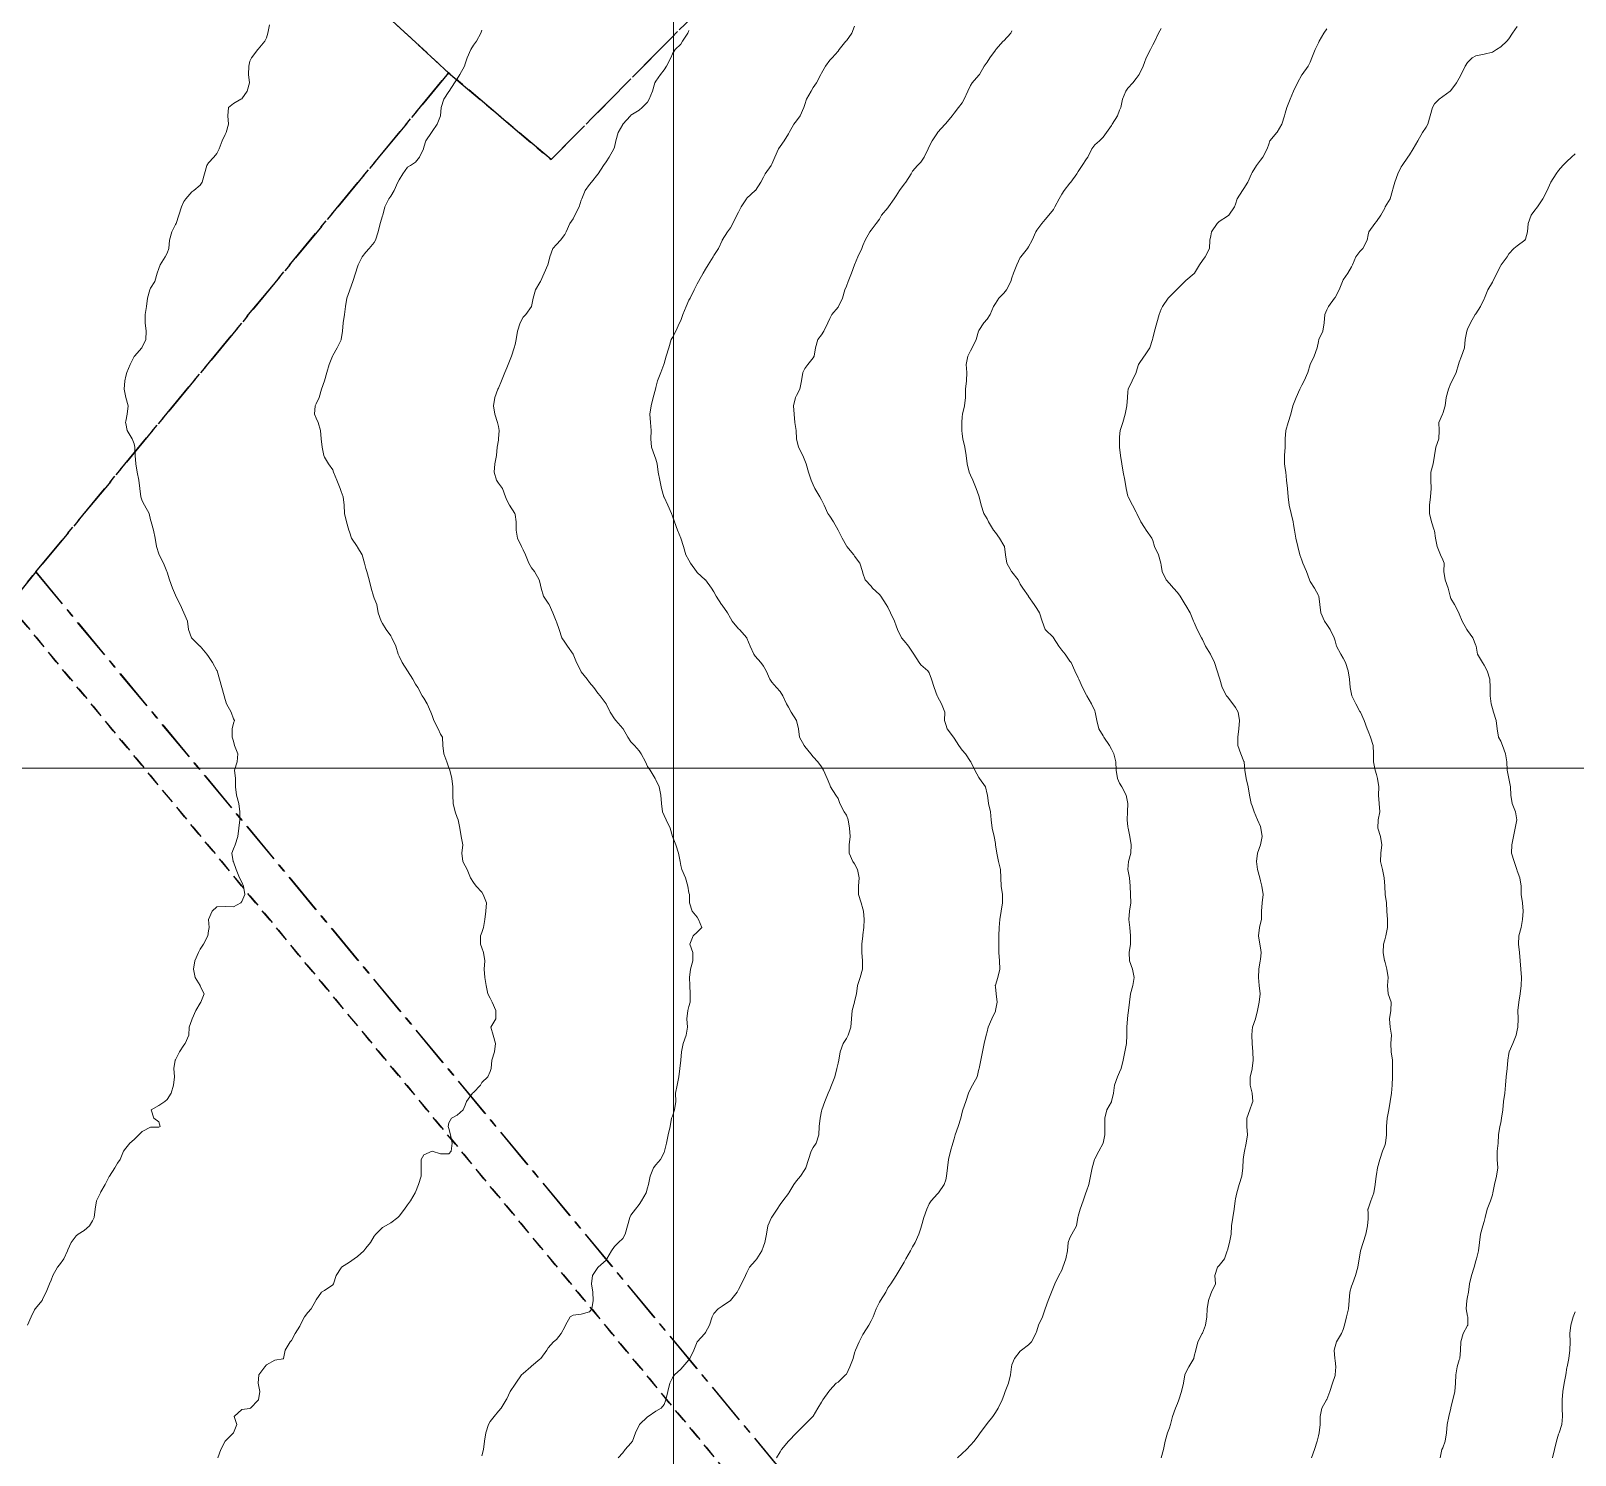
# Model space of a CAD drawing. Header units: centimetres. Extents: x 0 to 642158, y -847 to 649707.
# Drawn here: x 616328 to 616421.2, y 620945.9 to 621031.9 of the extents above; entities that cross this region are included whole.
import ezdxf

# ---------------------------------------------------------------- set-up
doc = ezdxf.new("R2010")
doc.units = ezdxf.units.CM
doc.header["$MEASUREMENT"] = 0
doc.linetypes.add('CENTERX2', pattern=[4, 2.5, -0.5, 0.5, -0.5])
doc.linetypes.add('JIS_02_0.7', pattern=[1.35, 0.75, -0.6])
for name, color, linetype, lineweight in [('MEV_grille', 254, 'Continuous', 9), ('WAL_parcellaire agricole', 7, 'JIS_02_0.7', 25), ('WAL_topographie 0.5', 253, 'Continuous', 20)]:
    doc.layers.add(name, color=color, linetype=linetype, lineweight=lineweight)
doc.layers.add('SPW_parcellaire cadastral', color=7, linetype='CENTERX2', lineweight=25, true_color=0xff0542)

# ---------------------------------------------------------------- blocks, each defined once
blk = doc.blocks.new('*U114')
at = {"layer": 'MEV_grille', "transparency": 33554687}
blk.add_lwpolyline([(-1338.461, 0), (1338.461, 0)], dxfattribs=at)
blk = doc.blocks.new('*U115')
at = {"layer": 'MEV_grille', "color": 0, "linetype": 'ByBlock', "lineweight": -2, "transparency": 16777216}
blk.add_blockref('*U114', (0, -1400), dxfattribs=at)
blk = doc.blocks.new('*U112')
at = {"layer": 'MEV_grille', "transparency": 33554687}
blk.add_lwpolyline([(0, 1825.476), (0, -1825.476)], dxfattribs=at)
blk = doc.blocks.new('*U113')
at = {"layer": 'MEV_grille', "color": 0, "linetype": 'ByBlock', "lineweight": -2, "transparency": 16777216}
blk.add_blockref('*U112', (1000, 0), dxfattribs=at)

msp = doc.modelspace()

# ---------------------------------------------------------------- linework, layer by layer
at = {"layer": 'SPW_parcellaire cadastral'}
for points in [[(616335.409, 621045.813), (616331.308, 621049.179), (616365.286, 621090.149), (616374.851, 621101.617), (616376.611, 621100.22), (616390.677, 621082.875), (616397.472, 621074.92), (616402.941, 621068.081), (616359.425, 621024.116), (616353.241, 621029.345), (616335.409, 621045.813)], [(616444.846, 620858.824), (616328.319, 620999.221), (616353.241, 621029.345), (616359.425, 621024.116), (616402.941, 621068.081), (616404.139, 621066.321), (616414.789, 621054.224), (616417.702, 621050.693), (616424.235, 621042.692)], [(616261.41, 620918.602), (616263.613, 620952.538), (616267.58, 620957.645), (616335.409, 621045.813), (616353.241, 621029.345), (616328.319, 620999.221), (616265.689, 620921.537), (616262.741, 620917.58), (616261.41, 620918.602)], [(616313.036, 620878.993), (616265.079, 620915.786), (616262.741, 620917.58), (616265.689, 620921.537), (616328.319, 620999.221), (616444.846, 620858.824), (616438.51, 620852.937), (616408.245, 620884.701), (616355.741, 620937.089), (616313.036, 620878.993)]]:
    msp.add_lwpolyline(points, dxfattribs=at)
at = {"layer": 'WAL_parcellaire agricole'}
for points in [[(616324.031, 621000.478), (616269.31, 620938.403), (616268.869, 620960.806), (616335.692, 621044.813), (616332.483, 621048.937), (616345.106, 621065.188), (616375.352, 621102.317), (616518.538, 620926.168), (616439.713, 620860.66), (616324.031, 621000.478)], [(616255.997, 620774.617), (616254.888, 620802.306), (616269.443, 620906.264), (616269.125, 620914.056), (616269.31, 620938.403), (616324.031, 621000.478), (616439.713, 620860.66), (616427.749, 620846.053), (616421.929, 620839.702), (616414.257, 620830.705), (616403.934, 620820.988), (616397.612, 620816.054), (616363.299, 620797.518), (616354.757, 620786.516), (616345.049, 620771.634), (616339.95, 620763.773), (616311.615, 620724.308), (616278.144, 620756.809), (616255.997, 620774.617)]]:
    msp.add_lwpolyline(points, dxfattribs=at)
at = {"layer": 'WAL_topographie 0.5'}
for points in [[(616342.438, 621032.25), (616342.333, 621031.75), (616342.25, 621031.45), (616342.155, 621031.25), (616341.75, 621030.778), (616341.726, 621030.75), (616341.341, 621030.25), (616341.25, 621030.05), (616341.179, 621029.75), (616341.169, 621029.25), (616341.218, 621028.75), (616341.089, 621028.25), (616340.75, 621027.775), (616340.708, 621027.75), (616340.25, 621027.488), (616339.956, 621027.25), (616339.917, 621026.75), (616339.95, 621026.25), (616339.809, 621025.75), (616339.75, 621025.625), (616339.568, 621025.25), (616339.391, 621024.75), (616339.25, 621024.469), (616339.066, 621024.25), (616338.75, 621023.917), (616338.65, 621023.75), (616338.5, 621023.25), (616338.355, 621022.75), (616338.25, 621022.563), (616337.855, 621022.25), (616337.75, 621022.163), (616337.37, 621021.75), (616337.25, 621021.573), (616337.113, 621021.25), (616336.962, 621020.75), (616336.792, 621020.25), (616336.75, 621020.194), (616336.528, 621019.75), (616336.396, 621019.25), (616336.348, 621018.75), (616336.25, 621018.464), (616336.125, 621018.25), (616335.819, 621017.75), (616335.75, 621017.527), (616335.641, 621017.25), (616335.5, 621016.75), (616335.25, 621016.357), (616335.205, 621016.25), (616335.071, 621015.75), (616334.994, 621015.25), (616334.92, 621014.75), (616334.932, 621014.25), (616334.983, 621013.75), (616334.956, 621013.25), (616334.75, 621012.783), (616334.724, 621012.75), (616334.278, 621012.25), (616334.25, 621012.219), (616334.008, 621011.75), (616333.808, 621011.25), (616333.75, 621011.042), (616333.687, 621010.75), (616333.656, 621010.25), (616333.75, 621009.75), (616333.75, 621009.75), (616333.901, 621009.25), (616333.844, 621008.75), (616333.75, 621008.321), (616333.733, 621008.25), (616333.75, 621008.179), (616333.844, 621007.75), (616334.146, 621007.25), (616334.25, 621006.95), (616334.3, 621006.75), (616334.316, 621006.25), (616334.365, 621005.75), (616334.438, 621005.25), (616334.533, 621004.75), (616334.611, 621004.25), (616334.67, 621003.75), (616334.75, 621003.515), (616334.875, 621003.25), (616335.164, 621002.75), (616335.25, 621002.375), (616335.285, 621002.25), (616335.423, 621001.75), (616335.533, 621001.25), (616335.615, 621000.75), (616335.75, 621000.312), (616335.772, 621000.25), (616336.023, 620999.75), (616336.231, 620999.25), (616336.25, 620999.204), (616336.393, 620998.75), (616336.575, 620998.25), (616336.75, 620997.813), (616336.779, 620997.75), (616337.026, 620997.25), (616337.25, 620996.75), (616337.25, 620996.75), (616337.481, 620996.25), (616337.546, 620995.75), (616337.718, 620995.25), (616337.75, 620995.214), (616338.231, 620994.75), (616338.25, 620994.733), (616338.65, 620994.25), (616338.75, 620994.11), (616338.981, 620993.75), (616339.25, 620993.273), (616339.262, 620993.25), (616339.41, 620992.75), (616339.544, 620992.25), (616339.692, 620991.75), (616339.75, 620991.522), (616339.831, 620991.25), (616340.115, 620990.75), (616340.25, 620990.361), (616340.309, 620990.25), (616340.25, 620990.083), (616340.181, 620989.75), (616340.167, 620989.25), (616340.25, 620989), (616340.318, 620988.75), (616340.51, 620988.25), (616340.484, 620987.75), (616340.317, 620987.25), (616340.368, 620986.75), (616340.382, 620986.25), (616340.436, 620985.75), (616340.569, 620985.25), (616340.647, 620984.75), (616340.636, 620984.25), (616340.58, 620983.75), (616340.507, 620983.25), (616340.354, 620982.75), (616340.25, 620982.5), (616340.146, 620982.25), (616340.236, 620981.75), (616340.25, 620981.726), (616340.422, 620981.25), (616340.621, 620980.75), (616340.75, 620980.493), (616340.868, 620980.25), (616340.942, 620979.75), (616340.75, 620979.319), (616340.693, 620979.25), (616340.25, 620979.004), (616339.75, 620979.017), (616339.25, 620979.015), (616338.969, 620978.75), (616338.75, 620978.25), (616338.779, 620977.75), (616338.75, 620977.55), (616338.698, 620977.25), (616338.45, 620976.75), (616338.25, 620976.456), (616338.147, 620976.25), (616337.917, 620975.75), (616337.838, 620975.25), (616337.939, 620974.75), (616338.235, 620974.25), (616338.25, 620974.225), (616338.487, 620973.75), (616338.291, 620973.25), (616338.25, 620973.182), (616337.986, 620972.75), (616337.767, 620972.25), (616337.75, 620972.194), (616337.583, 620971.75), (616337.55, 620971.25), (616337.33, 620970.75), (616337.25, 620970.65), (616337, 620970.25), (616336.75, 620969.779), (616336.73, 620969.75), (616336.654, 620969.25), (616336.697, 620968.75), (616336.639, 620968.25), (616336.5, 620967.75), (616336.25, 620967.375), (616336.117, 620967.25), (616335.75, 620967.021), (616335.286, 620966.75), (616335.45, 620966.25), (616335.75, 620966.036), (616335.83, 620965.75), (616335.75, 620965.702), (616335.25, 620965.702), (616334.75, 620965.446), (616334.545, 620965.25), (616334.25, 620964.955), (616334, 620964.75), (616333.75, 620964.429), (616333.611, 620964.25), (616333.408, 620963.75), (616333.25, 620963.536), (616333.083, 620963.25), (616332.766, 620962.75), (616332.75, 620962.722), (616332.514, 620962.25), (616332.25, 620961.798), (616332.224, 620961.75), (616331.993, 620961.25), (616331.912, 620960.75), (616331.854, 620960.25), (616331.75, 620960.05), (616331.567, 620959.75), (616331.25, 620959.461), (616330.87, 620959.25), (616330.75, 620959.15), (616330.464, 620958.75), (616330.25, 620958.3), (616330.23, 620958.25), (616330.013, 620957.75), (616329.75, 620957.4), (616329.632, 620957.25), (616329.358, 620956.75), (616329.25, 620956.464), (616329.139, 620956.25), (616328.942, 620955.75), (616328.75, 620955.365), (616328.703, 620955.25), (616328.292, 620954.75), (616328.25, 620954.685), (616328.033, 620954.25), (616327.813, 620953.75)], [(616355.25, 621031.917), (616355.179, 621031.75), (616354.929, 621031.25), (616354.75, 621031.012), (616354.583, 621030.75), (616354.359, 621030.25), (616354.25, 621029.9), (616354.198, 621029.75), (616353.928, 621029.25), (616353.75, 621028.988), (616353.603, 621028.75), (616353.266, 621028.25), (616353.25, 621028.228), (616352.953, 621027.75), (616352.788, 621027.25), (616352.75, 621026.75), (616352.75, 621026.75), (616352.557, 621026.25), (616352.25, 621025.8), (616352.198, 621025.75), (616351.867, 621025.25), (616351.75, 621024.861), (616351.719, 621024.75), (616351.491, 621024.25), (616351.25, 621023.946), (616350.95, 621023.75), (616350.75, 621023.662), (616350.475, 621023.25), (616350.25, 621022.879), (616350.175, 621022.75), (616349.952, 621022.25), (616349.75, 621021.91), (616349.632, 621021.75), (616349.4, 621021.25), (616349.268, 621020.75), (616349.25, 621020.714), (616349.115, 621020.25), (616348.987, 621019.75), (616348.825, 621019.25), (616348.75, 621019.114), (616348.45, 621018.75), (616348.25, 621018.521), (616348.018, 621018.25), (616347.788, 621017.75), (616347.75, 621017.635), (616347.625, 621017.25), (616347.468, 621016.75), (616347.278, 621016.25), (616347.25, 621016.183), (616347.091, 621015.75), (616347.013, 621015.25), (616346.95, 621014.75), (616346.88, 621014.25), (616346.833, 621013.75), (616346.761, 621013.25), (616346.75, 621013.221), (616346.521, 621012.75), (616346.25, 621012.275), (616346.236, 621012.25), (616346.031, 621011.75), (616345.893, 621011.25), (616345.75, 621010.75), (616345.75, 621010.75), (616345.574, 621010.25), (616345.417, 621009.75), (616345.25, 621009.375), (616345.179, 621009.25), (616345.135, 621008.75), (616345.25, 621008.5), (616345.361, 621008.25), (616345.513, 621007.75), (616345.546, 621007.25), (616345.601, 621006.75), (616345.713, 621006.25), (616345.75, 621006.143), (616345.989, 621005.75), (616346.25, 621005.375), (616346.301, 621005.25), (616346.489, 621004.75), (616346.686, 621004.25), (616346.75, 621004.083), (616346.878, 621003.75), (616346.931, 621003.25), (616346.962, 621002.75), (616347.068, 621002.25), (616347.209, 621001.75), (616347.25, 621001.635), (616347.382, 621001.25), (616347.72, 621000.75), (616347.75, 621000.71), (616348.017, 621000.25), (616348.154, 620999.75), (616348.25, 620999.429), (616348.301, 620999.25), (616348.452, 620998.75), (616348.556, 620998.25), (616348.714, 620997.75), (616348.75, 620997.635), (616348.911, 620997.25), (616348.993, 620996.75), (616349.179, 620996.25), (616349.25, 620996.107), (616349.471, 620995.75), (616349.75, 620995.354), (616349.807, 620995.25), (616350.046, 620994.75), (616350.198, 620994.25), (616350.25, 620994.131), (616350.436, 620993.75), (616350.75, 620993.25), (616350.75, 620993.25), (616351.083, 620992.75), (616351.25, 620992.45), (616351.379, 620992.25), (616351.646, 620991.75), (616351.75, 620991.592), (616351.941, 620991.25), (616352.169, 620990.75), (616352.25, 620990.55), (616352.352, 620990.25), (616352.61, 620989.75), (616352.75, 620989.434), (616352.867, 620989.25), (616352.902, 620988.75), (616352.958, 620988.25), (616353.125, 620987.75), (616353.25, 620987.4), (616353.308, 620987.25), (616353.441, 620986.75), (616353.489, 620986.25), (616353.5, 620985.75), (616353.525, 620985.25), (616353.633, 620984.75), (616353.75, 620984.406), (616353.811, 620984.25), (616353.925, 620983.75), (616354.008, 620983.25), (616354.091, 620982.75), (616354.04, 620982.25), (616354.092, 620981.75), (616354.25, 620981.478), (616354.364, 620981.25), (616354.56, 620980.75), (616354.75, 620980.484), (616354.896, 620980.25), (616355.25, 620979.896), (616355.335, 620979.75), (616355.522, 620979.25), (616355.494, 620978.75), (616355.434, 620978.25), (616355.347, 620977.75), (616355.25, 620977.45), (616355.167, 620977.25), (616355.164, 620976.75), (616355.25, 620976.523), (616355.35, 620976.25), (616355.429, 620975.75), (616355.393, 620975.25), (616355.42, 620974.75), (616355.506, 620974.25), (616355.618, 620973.75), (616355.75, 620973.5), (616355.875, 620973.25), (616356.083, 620972.75), (616356.092, 620972.25), (616355.796, 620971.75), (616355.927, 620971.25), (616356.068, 620970.75), (616356.012, 620970.25), (616355.842, 620969.75), (616355.809, 620969.25), (616355.75, 620969.069), (616355.604, 620968.75), (616355.25, 620968.396), (616355.158, 620968.25), (616354.75, 620967.794), (616354.687, 620967.75), (616354.321, 620967.25), (616354.25, 620967.027), (616354.119, 620966.75), (616353.75, 620966.432), (616353.417, 620966.25), (616353.25, 620965.964), (616353.212, 620965.75), (616353.25, 620965.635), (616353.359, 620965.25), (616353.456, 620964.75), (616353.389, 620964.25), (616353.25, 620964.089), (616352.75, 620964.106), (616352.25, 620964.25), (616351.75, 620964.044), (616351.589, 620963.75), (616351.578, 620963.25), (616351.588, 620962.75), (616351.426, 620962.25), (616351.25, 620961.786), (616351.225, 620961.75), (616350.934, 620961.25), (616350.75, 620961.017), (616350.576, 620960.75), (616350.25, 620960.333), (616350.175, 620960.25), (616349.75, 620959.923), (616349.429, 620959.75), (616349.25, 620959.641), (616348.841, 620959.25), (616348.75, 620959.125), (616348.528, 620958.75), (616348.25, 620958.409), (616348.12, 620958.25), (616347.75, 620957.905), (616347.546, 620957.75), (616347.25, 620957.564), (616346.772, 620957.25), (616346.75, 620957.225), (616346.444, 620956.75), (616346.3, 620956.25), (616346.25, 620956.192), (616345.75, 620955.857), (616345.573, 620955.75), (616345.25, 620955.292), (616345.234, 620955.25), (616344.944, 620954.75), (616344.75, 620954.519), (616344.55, 620954.25), (616344.279, 620953.75), (616344.25, 620953.687), (616343.981, 620953.25), (616343.75, 620952.821), (616343.673, 620952.75), (616343.368, 620952.25), (616343.269, 620951.75), (616343.25, 620951.717), (616342.75, 620951.645), (616342.25, 620951.365), (616342.15, 620951.25), (616341.792, 620950.75), (616341.75, 620950.25), (616341.841, 620949.75), (616341.767, 620949.25), (616341.75, 620949.225), (616341.275, 620948.75), (616341.25, 620948.726), (616340.75, 620948.673), (616340.292, 620948.25), (616340.45, 620947.75), (616340.25, 620947.25), (616340.25, 620947.25), (616339.75, 620946.75), (616339.75, 620946.75), (616339.5, 620946.25), (616339.319, 620945.75)], [(616367.75, 621031.908), (616367.679, 621031.75), (616367.361, 621031.25), (616367.25, 621031.076), (616366.924, 621030.75), (616366.75, 621030.484), (616366.65, 621030.25), (616366.4, 621029.75), (616366.25, 621029.528), (616366.023, 621029.25), (616365.75, 621028.841), (616365.694, 621028.75), (616365.547, 621028.25), (616365.345, 621027.75), (616365.25, 621027.576), (616364.924, 621027.25), (616364.75, 621027.096), (616364.25, 621026.79), (616364.215, 621026.75), (616363.768, 621026.25), (616363.75, 621026.228), (616363.468, 621025.75), (616363.335, 621025.25), (616363.25, 621024.861), (616363.224, 621024.75), (616362.936, 621024.25), (616362.75, 621023.967), (616362.594, 621023.75), (616362.264, 621023.25), (616362.25, 621023.232), (616361.864, 621022.75), (616361.75, 621022.607), (616361.487, 621022.25), (616361.287, 621021.75), (616361.25, 621021.671), (616361.121, 621021.25), (616360.868, 621020.75), (616360.75, 621020.528), (616360.567, 621020.25), (616360.343, 621019.75), (616360.25, 621019.583), (616359.992, 621019.25), (616359.75, 621018.982), (616359.533, 621018.75), (616359.359, 621018.25), (616359.25, 621017.813), (616359.234, 621017.75), (616359.006, 621017.25), (616358.785, 621016.75), (616358.75, 621016.689), (616358.486, 621016.25), (616358.345, 621015.75), (616358.25, 621015.25), (616358.25, 621015.25), (616357.895, 621014.75), (616357.75, 621014.589), (616357.56, 621014.25), (616357.404, 621013.75), (616357.325, 621013.25), (616357.25, 621012.958), (616357.19, 621012.75), (616357.029, 621012.25), (616356.844, 621011.75), (616356.75, 621011.55), (616356.628, 621011.25), (616356.439, 621010.75), (616356.25, 621010.313), (616356.22, 621010.25), (616356.026, 621009.75), (616355.953, 621009.25), (616356.039, 621008.75), (616356.187, 621008.25), (616356.25, 621008), (616356.301, 621007.75), (616356.26, 621007.25), (616356.25, 621007.178), (616356.164, 621006.75), (616356.136, 621006.25), (616356.039, 621005.75), (616355.99, 621005.25), (616356.136, 621004.75), (616356.25, 621004.571), (616356.487, 621004.25), (616356.677, 621003.75), (616356.75, 621003.544), (616356.922, 621003.25), (616357.235, 621002.75), (616357.25, 621002.679), (616357.313, 621002.25), (616357.328, 621001.75), (616357.406, 621001.25), (616357.638, 621000.75), (616357.75, 621000.546), (616357.886, 621000.25), (616358.09, 620999.75), (616358.25, 620999.474), (616358.421, 620999.25), (616358.713, 620998.75), (616358.75, 620998.6), (616358.828, 620998.25), (616358.961, 620997.75), (616359.25, 620997.327), (616359.306, 620997.25), (616359.531, 620996.75), (616359.74, 620996.25), (616359.75, 620996.219), (616359.921, 620995.75), (616360.072, 620995.25), (616360.25, 620994.983), (616360.417, 620994.75), (616360.75, 620994.267), (616360.76, 620994.25), (616360.963, 620993.75), (616361.215, 620993.25), (616361.25, 620993.198), (616361.601, 620992.75), (616361.75, 620992.538), (616362.009, 620992.25), (616362.25, 620991.9), (616362.387, 620991.75), (616362.75, 620991.25), (616362.75, 620991.25), (616362.984, 620990.75), (616363.25, 620990.345), (616363.327, 620990.25), (616363.75, 620989.772), (616363.769, 620989.75), (616364.054, 620989.25), (616364.25, 620988.975), (616364.454, 620988.75), (616364.75, 620988.425), (616364.863, 620988.25), (616365.125, 620987.75), (616365.25, 620987.475), (616365.417, 620987.25), (616365.715, 620986.75), (616365.75, 620986.667), (616365.942, 620986.25), (616366.054, 620985.75), (616366.083, 620985.25), (616366.158, 620984.75), (616366.25, 620984.517), (616366.379, 620984.25), (616366.618, 620983.75), (616366.75, 620983.25), (616366.75, 620983.25), (616366.953, 620982.75), (616367.11, 620982.25), (616367.21, 620981.75), (616367.25, 620981.5), (616367.318, 620981.25), (616367.533, 620980.75), (616367.689, 620980.25), (616367.75, 620979.85), (616367.775, 620979.75), (616367.781, 620979.25), (616367.94, 620978.75), (616368.25, 620978.389), (616368.321, 620978.25), (616368.533, 620977.75), (616368.25, 620977.467), (616368, 620977.25), (616367.802, 620976.75), (616367.976, 620976.25), (616367.974, 620975.75), (616367.836, 620975.25), (616367.788, 620974.75), (616367.804, 620974.25), (616367.831, 620973.75), (616367.827, 620973.25), (616367.75, 620973), (616367.683, 620972.75), (616367.622, 620972.25), (616367.654, 620971.75), (616367.591, 620971.25), (616367.408, 620970.75), (616367.292, 620970.25), (616367.25, 620969.75), (616367.25, 620969.75), (616367.196, 620969.25), (616367.136, 620968.75), (616367.043, 620968.25), (616366.946, 620967.75), (616366.95, 620967.25), (616366.886, 620966.75), (616366.75, 620966.375), (616366.702, 620966.25), (616366.611, 620965.75), (616366.494, 620965.25), (616366.391, 620964.75), (616366.281, 620964.25), (616366.25, 620964.171), (616366.028, 620963.75), (616365.75, 620963.427), (616365.609, 620963.25), (616365.409, 620962.75), (616365.314, 620962.25), (616365.25, 620962.036), (616365.157, 620961.75), (616364.886, 620961.25), (616364.75, 620961.036), (616364.515, 620960.75), (616364.25, 620960.39), (616364.172, 620960.25), (616364.034, 620959.75), (616363.902, 620959.25), (616363.75, 620958.991), (616363.49, 620958.75), (616363.25, 620958.51), (616363.064, 620958.25), (616362.788, 620957.75), (616362.75, 620957.678), (616362.276, 620957.25), (616362.25, 620957.229), (616361.931, 620956.75), (616361.861, 620956.25), (616361.947, 620955.75), (616361.975, 620955.25), (616361.886, 620954.75), (616361.75, 620954.55), (616361.25, 620954.414), (616360.75, 620954.36), (616360.583, 620954.25), (616360.296, 620953.75), (616360.25, 620953.646), (616360.034, 620953.25), (616359.75, 620952.893), (616359.565, 620952.75), (616359.25, 620952.381), (616359.167, 620952.25), (616358.804, 620951.75), (616358.75, 620951.702), (616358.25, 620951.286), (616358.206, 620951.25), (616357.75, 620950.842), (616357.647, 620950.75), (616357.293, 620950.25), (616357.25, 620950.192), (616356.962, 620949.75), (616356.75, 620949.303), (616356.723, 620949.25), (616356.407, 620948.75), (616356.25, 620948.573), (616355.987, 620948.25), (616355.75, 620947.94), (616355.64, 620947.75), (616355.489, 620947.25), (616355.405, 620946.75), (616355.346, 620946.25), (616355.25, 620945.875)], [(616377.75, 621032.162), (616377.579, 621031.75), (616377.25, 621031.285), (616377.226, 621031.25), (616376.811, 621030.75), (616376.75, 621030.664), (616376.386, 621030.25), (616376.25, 621030.114), (616375.983, 621029.75), (616375.75, 621029.33), (616375.714, 621029.25), (616375.44, 621028.75), (616375.25, 621028.462), (616375.118, 621028.25), (616374.853, 621027.75), (616374.75, 621027.434), (616374.693, 621027.25), (616374.464, 621026.75), (616374.25, 621026.458), (616374.08, 621026.25), (616373.805, 621025.75), (616373.75, 621025.662), (616373.5, 621025.25), (616373.25, 621024.9), (616373.155, 621024.75), (616372.932, 621024.25), (616372.75, 621023.828), (616372.705, 621023.75), (616372.36, 621023.25), (616372.25, 621023.04), (616372.083, 621022.75), (616371.761, 621022.25), (616371.75, 621022.237), (616371.25, 621021.79), (616371.218, 621021.75), (616370.903, 621021.25), (616370.75, 621020.937), (616370.648, 621020.75), (616370.405, 621020.25), (616370.25, 621020), (616370.069, 621019.75), (616369.764, 621019.25), (616369.75, 621019.219), (616369.529, 621018.75), (616369.25, 621018.318), (616369.217, 621018.25), (616368.909, 621017.75), (616368.75, 621017.5), (616368.615, 621017.25), (616368.325, 621016.75), (616368.25, 621016.61), (616368.066, 621016.25), (616367.817, 621015.75), (616367.75, 621015.63), (616367.583, 621015.25), (616367.389, 621014.75), (616367.25, 621014.396), (616367.186, 621014.25), (616366.95, 621013.75), (616366.75, 621013.375), (616366.677, 621013.25), (616366.526, 621012.75), (616366.364, 621012.25), (616366.25, 621011.806), (616366.235, 621011.75), (616366.044, 621011.25), (616365.841, 621010.75), (616365.75, 621010.35), (616365.725, 621010.25), (616365.598, 621009.75), (616365.46, 621009.25), (616365.388, 621008.75), (616365.432, 621008.25), (616365.478, 621007.75), (616365.454, 621007.25), (616365.481, 621006.75), (616365.671, 621006.25), (616365.75, 621006.036), (616365.829, 621005.75), (616365.883, 621005.25), (616365.989, 621004.75), (616366.099, 621004.25), (616366.237, 621003.75), (616366.25, 621003.731), (616366.478, 621003.25), (616366.687, 621002.75), (616366.75, 621002.583), (616366.873, 621002.25), (616367.067, 621001.75), (616367.25, 621001.25), (616367.25, 621001.25), (616367.413, 621000.75), (616367.556, 621000.25), (616367.75, 620999.922), (616367.848, 620999.75), (616368.197, 620999.25), (616368.25, 620999.186), (616368.736, 620998.75), (616368.75, 620998.737), (616369.12, 620998.25), (616369.25, 620998.026), (616369.401, 620997.75), (616369.717, 620997.25), (616369.75, 620997.205), (616370.069, 620996.75), (616370.25, 620996.423), (616370.357, 620996.25), (616370.75, 620995.792), (616370.795, 620995.75), (616371.235, 620995.25), (616371.25, 620995.214), (616371.447, 620994.75), (616371.66, 620994.25), (616371.75, 620994.141), (616372.097, 620993.75), (616372.25, 620993.538), (616372.417, 620993.25), (616372.637, 620992.75), (616372.75, 620992.562), (616373.036, 620992.25), (616373.25, 620992), (616373.417, 620991.75), (616373.645, 620991.25), (616373.75, 620991.063), (616373.924, 620990.75), (616374.25, 620990.25), (616374.25, 620990.25), (616374.372, 620989.75), (616374.426, 620989.25), (616374.709, 620988.75), (616374.75, 620988.691), (616375.099, 620988.25), (616375.25, 620988.053), (616375.536, 620987.75), (616375.75, 620987.462), (616375.881, 620987.25), (616376.094, 620986.75), (616376.25, 620986.365), (616376.297, 620986.25), (616376.612, 620985.75), (616376.75, 620985.539), (616376.862, 620985.25), (616377.116, 620984.75), (616377.25, 620984.546), (616377.364, 620984.25), (616377.443, 620983.75), (616377.473, 620983.25), (616377.421, 620982.75), (616377.412, 620982.25), (616377.643, 620981.75), (616377.75, 620981.595), (616377.917, 620981.25), (616378.03, 620980.75), (616377.982, 620980.25), (616377.979, 620979.75), (616378.152, 620979.25), (616378.25, 620978.893), (616378.294, 620978.75), (616378.33, 620978.25), (616378.309, 620977.75), (616378.25, 620977.312), (616378.238, 620977.25), (616378.179, 620976.75), (616378.187, 620976.25), (616378.221, 620975.75), (616378.234, 620975.25), (616378.083, 620974.75), (616377.928, 620974.25), (616377.87, 620973.75), (616377.75, 620973.288), (616377.74, 620973.25), (616377.608, 620972.75), (616377.57, 620972.25), (616377.52, 620971.75), (616377.355, 620971.25), (616377.25, 620971.054), (616377.066, 620970.75), (616376.882, 620970.25), (616376.794, 620969.75), (616376.75, 620969.568), (616376.683, 620969.25), (616376.547, 620968.75), (616376.359, 620968.25), (616376.25, 620967.977), (616376.152, 620967.75), (616375.942, 620967.25), (616375.773, 620966.75), (616375.75, 620966.667), (616375.667, 620966.25), (616375.608, 620965.75), (616375.599, 620965.25), (616375.422, 620964.75), (616375.25, 620964.488), (616375.122, 620964.25), (616374.956, 620963.75), (616374.8, 620963.25), (616374.75, 620963.15), (616374.483, 620962.75), (616374.25, 620962.458), (616374.076, 620962.25), (616373.785, 620961.75), (616373.75, 620961.694), (616373.426, 620961.25), (616373.25, 620961.033), (616373.073, 620960.75), (616372.75, 620960.28), (616372.733, 620960.25), (616372.509, 620959.75), (616372.425, 620959.25), (616372.327, 620958.75), (616372.25, 620958.523), (616372.147, 620958.25), (616371.844, 620957.75), (616371.75, 620957.639), (616371.407, 620957.25), (616371.25, 620956.942), (616371.162, 620956.75), (616370.93, 620956.25), (616370.75, 620955.904), (616370.652, 620955.75), (616370.25, 620955.25), (616370.25, 620955.25), (616369.75, 620954.906), (616369.517, 620954.75), (616369.25, 620954.454), (616369.152, 620954.25), (616368.995, 620953.75), (616368.75, 620953.308), (616368.709, 620953.25), (616368.25, 620952.75), (616368.25, 620952.75), (616368.045, 620952.25), (616367.806, 620951.75), (616367.75, 620951.669), (616367.383, 620951.25), (616367.25, 620951.091), (616366.872, 620950.75), (616366.75, 620950.577), (616366.598, 620950.25), (616366.478, 620949.75), (616366.361, 620949.25), (616366.25, 620948.964), (616366.077, 620948.75), (616365.75, 620948.573), (616365.28, 620948.25), (616365.25, 620948.229), (616364.771, 620947.75), (616364.75, 620947.718), (616364.516, 620947.25), (616364.333, 620946.75), (616364.25, 620946.632), (616363.905, 620946.25), (616363.75, 620946.059), (616363.474, 620945.75)], [(616387.25, 621031.89), (616387.187, 621031.75), (616386.75, 621031.279), (616386.717, 621031.25), (616386.271, 621030.75), (616386.25, 621030.715), (616385.921, 621030.25), (616385.75, 621030), (616385.571, 621029.75), (616385.287, 621029.25), (616385.25, 621029.209), (616384.855, 621028.75), (616384.75, 621028.583), (616384.589, 621028.25), (616384.372, 621027.75), (616384.25, 621027.543), (616384.02, 621027.25), (616383.75, 621026.905), (616383.643, 621026.75), (616383.25, 621026.279), (616383.226, 621026.25), (616382.763, 621025.75), (616382.75, 621025.733), (616382.439, 621025.25), (616382.25, 621024.896), (616382.186, 621024.75), (616381.95, 621024.25), (616381.75, 621023.953), (616381.542, 621023.75), (616381.25, 621023.411), (616381.162, 621023.25), (616380.835, 621022.75), (616380.75, 621022.622), (616380.454, 621022.25), (616380.25, 621021.927), (616380.14, 621021.75), (616379.786, 621021.25), (616379.75, 621021.202), (616379.377, 621020.75), (616379.25, 621020.518), (616379.047, 621020.25), (616378.75, 621019.857), (616378.671, 621019.75), (616378.383, 621019.25), (616378.25, 621018.934), (616378.183, 621018.75), (616377.946, 621018.25), (616377.75, 621017.75), (616377.75, 621017.75), (616377.552, 621017.25), (616377.358, 621016.75), (616377.25, 621016.475), (616377.154, 621016.25), (616377.011, 621015.75), (616376.784, 621015.25), (616376.75, 621015.203), (616376.368, 621014.75), (616376.25, 621014.513), (616376.141, 621014.25), (616375.891, 621013.75), (616375.75, 621013.54), (616375.53, 621013.25), (616375.391, 621012.75), (616375.307, 621012.25), (616375.25, 621012.15), (616374.917, 621011.75), (616374.75, 621011.51), (616374.623, 621011.25), (616374.542, 621010.75), (616374.434, 621010.25), (616374.25, 621009.875), (616374.186, 621009.75), (616374.066, 621009.25), (616374.091, 621008.75), (616374.147, 621008.25), (616374.212, 621007.75), (616374.25, 621007.25), (616374.25, 621007.25), (616374.372, 621006.75), (616374.617, 621006.25), (616374.75, 621005.94), (616374.824, 621005.75), (616374.967, 621005.25), (616375.132, 621004.75), (616375.25, 621004.477), (616375.354, 621004.25), (616375.657, 621003.75), (616375.75, 621003.568), (616375.913, 621003.25), (616376.139, 621002.75), (616376.25, 621002.583), (616376.477, 621002.25), (616376.75, 621001.75), (616376.75, 621001.75), (616377.005, 621001.25), (616377.25, 621000.8), (616377.289, 621000.75), (616377.693, 621000.25), (616377.75, 621000.167), (616378.073, 620999.75), (616378.224, 620999.25), (616378.25, 620999.15), (616378.393, 620998.75), (616378.75, 620998.365), (616378.838, 620998.25), (616379.25, 620997.861), (616379.339, 620997.75), (616379.657, 620997.25), (616379.75, 620997.09), (616379.917, 620996.75), (616380.152, 620996.25), (616380.25, 620995.972), (616380.341, 620995.75), (616380.579, 620995.25), (616380.75, 620995.056), (616381, 620994.75), (616381.25, 620994.383), (616381.332, 620994.25), (616381.637, 620993.75), (616381.75, 620993.614), (616382.179, 620993.25), (616382.25, 620993.132), (616382.401, 620992.75), (616382.561, 620992.25), (616382.724, 620991.75), (616382.75, 620991.7), (616383, 620991.25), (616383.205, 620990.75), (616383.185, 620990.25), (616383.25, 620990.016), (616383.341, 620989.75), (616383.714, 620989.25), (616383.75, 620989.191), (616384.05, 620988.75), (616384.25, 620988.472), (616384.44, 620988.25), (616384.75, 620987.786), (616384.769, 620987.75), (616385.015, 620987.25), (616385.25, 620986.806), (616385.288, 620986.75), (616385.647, 620986.25), (616385.75, 620985.812), (616385.763, 620985.75), (616385.836, 620985.25), (616385.958, 620984.75), (616385.986, 620984.25), (616386.05, 620983.75), (616386.177, 620983.25), (616386.25, 620982.821), (616386.262, 620982.75), (616386.328, 620982.25), (616386.439, 620981.75), (616386.55, 620981.25), (616386.58, 620980.75), (616386.602, 620980.25), (616386.671, 620979.75), (616386.68, 620979.25), (616386.599, 620978.75), (616386.508, 620978.25), (616386.471, 620977.75), (616386.449, 620977.25), (616386.447, 620976.75), (616386.46, 620976.25), (616386.489, 620975.75), (616386.515, 620975.25), (616386.394, 620974.75), (616386.25, 620974.281), (616386.241, 620974.25), (616386.25, 620974.187), (616386.302, 620973.75), (616386.355, 620973.25), (616386.263, 620972.75), (616386.25, 620972.715), (616386.025, 620972.25), (616385.821, 620971.75), (616385.75, 620971.459), (616385.69, 620971.25), (616385.567, 620970.75), (616385.462, 620970.25), (616385.37, 620969.75), (616385.261, 620969.25), (616385.25, 620969.204), (616385.139, 620968.75), (616384.875, 620968.25), (616384.75, 620968.012), (616384.63, 620967.75), (616384.464, 620967.25), (616384.29, 620966.75), (616384.25, 620966.607), (616384.152, 620966.25), (616384.005, 620965.75), (616383.82, 620965.25), (616383.75, 620965), (616383.68, 620964.75), (616383.543, 620964.25), (616383.412, 620963.75), (616383.364, 620963.25), (616383.306, 620962.75), (616383.25, 620962.536), (616383.15, 620962.25), (616382.804, 620961.75), (616382.75, 620961.687), (616382.361, 620961.25), (616382.25, 620961.083), (616382.102, 620960.75), (616381.923, 620960.25), (616381.796, 620959.75), (616381.75, 620959.603), (616381.617, 620959.25), (616381.406, 620958.75), (616381.25, 620958.491), (616381.115, 620958.25), (616380.838, 620957.75), (616380.75, 620957.563), (616380.562, 620957.25), (616380.25, 620956.75), (616380.25, 620956.75), (616379.931, 620956.25), (616379.75, 620956), (616379.625, 620955.75), (616379.308, 620955.25), (616379.25, 620955.146), (616379.043, 620954.75), (616378.872, 620954.25), (616378.75, 620954.019), (616378.601, 620953.75), (616378.285, 620953.25), (616378.25, 620953.185), (616378.017, 620952.75), (616377.806, 620952.25), (616377.75, 620952.083), (616377.668, 620951.75), (616377.471, 620951.25), (616377.25, 620950.8), (616377.205, 620950.75), (616376.75, 620950.321), (616376.646, 620950.25), (616376.25, 620949.837), (616376.189, 620949.75), (616375.837, 620949.25), (616375.75, 620949.104), (616375.537, 620948.75), (616375.25, 620948.271), (616375.234, 620948.25), (616374.75, 620947.75), (616374.75, 620947.75), (616374.25, 620947.25), (616374.25, 620947.25), (616373.75, 620946.75), (616373.75, 620946.75), (616373.338, 620946.25), (616373.25, 620946.11), (616373.025, 620945.75)], [(616396.25, 621032.023), (616396.092, 621031.75), (616395.865, 621031.25), (616395.75, 621031.036), (616395.614, 621030.75), (616395.352, 621030.25), (616395.25, 621029.969), (616395.17, 621029.75), (616394.932, 621029.25), (616394.75, 621029.008), (616394.543, 621028.75), (616394.25, 621028.417), (616394.117, 621028.25), (616393.917, 621027.75), (616393.823, 621027.25), (616393.75, 621027.092), (616393.612, 621026.75), (616393.307, 621026.25), (616393.25, 621026.161), (616392.963, 621025.75), (616392.75, 621025.457), (616392.536, 621025.25), (616392.25, 621024.992), (616392.067, 621024.75), (616391.822, 621024.25), (616391.75, 621024.15), (616391.494, 621023.75), (616391.25, 621023.398), (616391.159, 621023.25), (616390.795, 621022.75), (616390.75, 621022.687), (616390.4, 621022.25), (616390.25, 621022.019), (616390.094, 621021.75), (616389.844, 621021.25), (616389.75, 621021.105), (616389.468, 621020.75), (616389.25, 621020.492), (616389.06, 621020.25), (616388.75, 621019.844), (616388.685, 621019.75), (616388.472, 621019.25), (616388.25, 621018.85), (616388.182, 621018.75), (616387.776, 621018.25), (616387.75, 621018.191), (616387.547, 621017.75), (616387.339, 621017.25), (616387.25, 621016.964), (616387.175, 621016.75), (616386.917, 621016.25), (616386.75, 621016.044), (616386.456, 621015.75), (616386.25, 621015.417), (616386.141, 621015.25), (616385.923, 621014.75), (616385.75, 621014.469), (616385.555, 621014.25), (616385.25, 621013.792), (616385.235, 621013.75), (616385.083, 621013.25), (616384.838, 621012.75), (616384.75, 621012.562), (616384.589, 621012.25), (616384.474, 621011.75), (616384.516, 621011.25), (616384.5, 621010.75), (616384.45, 621010.25), (616384.45, 621009.75), (616384.382, 621009.25), (616384.262, 621008.75), (616384.25, 621008.583), (616384.227, 621008.25), (616384.222, 621007.75), (616384.25, 621007.55), (616384.288, 621007.25), (616384.406, 621006.75), (616384.49, 621006.25), (616384.552, 621005.75), (616384.667, 621005.25), (616384.75, 621005.062), (616384.889, 621004.75), (616385.094, 621004.25), (616385.25, 621003.809), (616385.267, 621003.75), (616385.386, 621003.25), (616385.546, 621002.75), (616385.75, 621002.417), (616385.833, 621002.25), (616386.138, 621001.75), (616386.25, 621001.601), (616386.505, 621001.25), (616386.75, 621000.819), (616386.788, 621000.75), (616386.868, 621000.25), (616386.937, 620999.75), (616387.228, 620999.25), (616387.25, 620999.224), (616387.613, 620998.75), (616387.75, 620998.491), (616387.909, 620998.25), (616388.238, 620997.75), (616388.25, 620997.73), (616388.593, 620997.25), (616388.75, 620997.021), (616388.917, 620996.75), (616389.075, 620996.25), (616389.25, 620995.75), (616389.25, 620995.75), (616389.75, 620995.265), (616389.76, 620995.25), (616390.069, 620994.75), (616390.25, 620994.5), (616390.452, 620994.25), (616390.75, 620993.842), (616390.826, 620993.75), (616391.043, 620993.25), (616391.25, 620992.837), (616391.295, 620992.75), (616391.512, 620992.25), (616391.75, 620991.775), (616391.76, 620991.75), (616392.052, 620991.25), (616392.25, 620990.83), (616392.278, 620990.75), (616392.381, 620990.25), (616392.49, 620989.75), (616392.75, 620989.319), (616392.797, 620989.25), (616393.144, 620988.75), (616393.25, 620988.523), (616393.404, 620988.25), (616393.523, 620987.75), (616393.53, 620987.25), (616393.623, 620986.75), (616393.75, 620986.467), (616393.889, 620986.25), (616394.148, 620985.75), (616394.241, 620985.25), (616394.221, 620984.75), (616394.198, 620984.25), (616394.25, 620983.833), (616394.26, 620983.75), (616394.369, 620983.25), (616394.453, 620982.75), (616394.429, 620982.25), (616394.283, 620981.75), (616394.25, 620981.25), (616394.335, 620980.75), (616394.379, 620980.25), (616394.412, 620979.75), (616394.417, 620979.25), (616394.346, 620978.75), (616394.297, 620978.25), (616394.357, 620977.75), (616394.401, 620977.25), (616394.4, 620976.75), (616394.317, 620976.25), (616394.341, 620975.75), (616394.526, 620975.25), (616394.623, 620974.75), (616394.552, 620974.25), (616394.404, 620973.75), (616394.335, 620973.25), (616394.289, 620972.75), (616394.25, 620972.464), (616394.214, 620972.25), (616394.175, 620971.75), (616394.189, 620971.25), (616394.163, 620970.75), (616394.067, 620970.25), (616393.963, 620969.75), (616393.831, 620969.25), (616393.75, 620969.033), (616393.623, 620968.75), (616393.434, 620968.25), (616393.383, 620967.75), (616393.258, 620967.25), (616393.25, 620967.235), (616392.97, 620966.75), (616392.862, 620966.25), (616392.864, 620965.75), (616392.85, 620965.25), (616392.75, 620964.75), (616392.75, 620964.75), (616392.5, 620964.25), (616392.25, 620963.798), (616392.227, 620963.75), (616392.087, 620963.25), (616391.989, 620962.75), (616391.883, 620962.25), (616391.75, 620961.85), (616391.712, 620961.75), (616391.539, 620961.25), (616391.372, 620960.75), (616391.25, 620960.341), (616391.23, 620960.25), (616391.135, 620959.75), (616390.859, 620959.25), (616390.75, 620959.031), (616390.648, 620958.75), (616390.598, 620958.25), (616390.5, 620957.75), (616390.329, 620957.25), (616390.25, 620957.083), (616390.079, 620956.75), (616389.835, 620956.25), (616389.75, 620956.056), (616389.638, 620955.75), (616389.435, 620955.25), (616389.25, 620954.75), (616389.25, 620954.75), (616389.083, 620954.25), (616388.855, 620953.75), (616388.75, 620953.404), (616388.693, 620953.25), (616388.423, 620952.75), (616388.25, 620952.571), (616387.822, 620952.25), (616387.75, 620952.194), (616387.407, 620951.75), (616387.25, 620951.357), (616387.217, 620951.25), (616387.153, 620950.75), (616387.038, 620950.25), (616386.847, 620949.75), (616386.75, 620949.516), (616386.647, 620949.25), (616386.417, 620948.75), (616386.25, 620948.489), (616386.093, 620948.25), (616385.75, 620947.821), (616385.706, 620947.75), (616385.336, 620947.25), (616385.25, 620947.141), (616384.964, 620946.75), (616384.75, 620946.513), (616384.508, 620946.25), (616384.25, 620946.008), (616383.962, 620945.75)], [(616406.25, 621032), (616406.071, 621031.75), (616405.803, 621031.25), (616405.75, 621031.158), (616405.56, 621030.75), (616405.359, 621030.25), (616405.25, 621030), (616405.12, 621029.75), (616404.76, 621029.25), (616404.75, 621029.234), (616404.487, 621028.75), (616404.25, 621028.25), (616404.25, 621028.25), (616404.039, 621027.75), (616403.846, 621027.25), (616403.75, 621026.917), (616403.699, 621026.75), (616403.542, 621026.25), (616403.25, 621025.767), (616403.233, 621025.75), (616402.815, 621025.25), (616402.75, 621025.05), (616402.656, 621024.75), (616402.395, 621024.25), (616402.25, 621024.077), (616402.014, 621023.75), (616401.75, 621023.337), (616401.709, 621023.25), (616401.495, 621022.75), (616401.25, 621022.359), (616401.169, 621022.25), (616400.842, 621021.75), (616400.75, 621021.429), (616400.679, 621021.25), (616400.341, 621020.75), (616400.25, 621020.696), (616399.75, 621020.372), (616399.631, 621020.25), (616399.298, 621019.75), (616399.25, 621019.5), (616399.193, 621019.25), (616399.17, 621018.75), (616398.91, 621018.25), (616398.75, 621018.028), (616398.578, 621017.75), (616398.266, 621017.25), (616398.25, 621017.233), (616397.75, 621016.819), (616397.681, 621016.75), (616397.25, 621016.319), (616397.183, 621016.25), (616396.75, 621015.831), (616396.686, 621015.75), (616396.327, 621015.25), (616396.25, 621015.074), (616396.125, 621014.75), (616395.994, 621014.25), (616395.848, 621013.75), (616395.75, 621013.341), (616395.731, 621013.25), (616395.57, 621012.75), (616395.25, 621012.265), (616395.236, 621012.25), (616394.896, 621011.75), (616394.75, 621011.288), (616394.738, 621011.25), (616394.514, 621010.75), (616394.265, 621010.25), (616394.25, 621010.083), (616394.221, 621009.75), (616394.175, 621009.25), (616394.083, 621008.75), (616393.936, 621008.25), (616393.788, 621007.75), (616393.75, 621007.375), (616393.74, 621007.25), (616393.75, 621006.751), (616393.75, 621006.75), (616393.803, 621006.25), (616393.875, 621005.75), (616393.962, 621005.25), (616394.058, 621004.75), (616394.15, 621004.25), (616394.25, 621003.795), (616394.264, 621003.75), (616394.523, 621003.25), (616394.75, 621002.833), (616394.793, 621002.75), (616395.022, 621002.25), (616395.25, 621001.9), (616395.352, 621001.75), (616395.701, 621001.25), (616395.75, 621001.117), (616395.854, 621000.75), (616396.087, 621000.25), (616396.231, 620999.75), (616396.25, 620999.625), (616396.317, 620999.25), (616396.55, 620998.75), (616396.75, 620998.522), (616397.007, 620998.25), (616397.25, 620997.977), (616397.406, 620997.75), (616397.712, 620997.25), (616397.75, 620997.192), (616398.006, 620996.75), (616398.213, 620996.25), (616398.25, 620996.175), (616398.435, 620995.75), (616398.699, 620995.25), (616398.75, 620995.15), (616398.932, 620994.75), (616399.229, 620994.25), (616399.25, 620994.218), (616399.473, 620993.75), (616399.645, 620993.25), (616399.75, 620992.868), (616399.788, 620992.75), (616399.946, 620992.25), (616400.203, 620991.75), (616400.25, 620991.682), (616400.583, 620991.25), (616400.75, 620991.04), (616400.909, 620990.75), (616400.981, 620990.25), (616400.95, 620989.75), (616400.89, 620989.25), (616400.88, 620988.75), (616401.064, 620988.25), (616401.25, 620987.775), (616401.258, 620987.75), (616401.303, 620987.25), (616401.38, 620986.75), (616401.506, 620986.25), (616401.588, 620985.75), (616401.694, 620985.25), (616401.75, 620985.096), (616401.868, 620984.75), (616402.068, 620984.25), (616402.25, 620983.85), (616402.278, 620983.75), (616402.351, 620983.25), (616402.25, 620982.75), (616402.25, 620982.75), (616402.067, 620982.25), (616402.009, 620981.75), (616402.08, 620981.25), (616402.207, 620980.75), (616402.25, 620980.583), (616402.332, 620980.25), (616402.408, 620979.75), (616402.362, 620979.25), (616402.321, 620978.75), (616402.307, 620978.25), (616402.25, 620978.019), (616402.187, 620977.75), (616402.135, 620977.25), (616402.219, 620976.75), (616402.25, 620976.528), (616402.295, 620976.25), (616402.25, 620975.833), (616402.241, 620975.75), (616402.147, 620975.25), (616402.13, 620974.75), (616402.179, 620974.25), (616402.225, 620973.75), (616402.168, 620973.25), (616402.075, 620972.75), (616401.952, 620972.25), (616401.777, 620971.75), (616401.75, 620971.55), (616401.725, 620971.25), (616401.75, 620970.75), (616401.75, 620970.75), (616401.788, 620970.25), (616401.809, 620969.75), (616401.758, 620969.25), (616401.75, 620969.217), (616401.62, 620968.75), (616401.625, 620968.25), (616401.75, 620967.75), (616401.75, 620967.75), (616401.788, 620967.25), (616401.75, 620967.155), (616401.606, 620966.75), (616401.425, 620966.25), (616401.427, 620965.75), (616401.46, 620965.25), (616401.382, 620964.75), (616401.285, 620964.25), (616401.25, 620964.028), (616401.201, 620963.75), (616401.186, 620963.25), (616401.128, 620962.75), (616400.961, 620962.25), (616400.829, 620961.75), (616400.75, 620961.375), (616400.731, 620961.25), (616400.662, 620960.75), (616400.575, 620960.25), (616400.504, 620959.75), (616400.474, 620959.25), (616400.375, 620958.75), (616400.25, 620958.288), (616400.237, 620958.25), (616400.083, 620957.75), (616399.75, 620957.357), (616399.653, 620957.25), (616399.5, 620956.75), (616399.534, 620956.25), (616399.301, 620955.75), (616399.25, 620955.655), (616399.108, 620955.25), (616399.038, 620954.75), (616399.018, 620954.25), (616398.935, 620953.75), (616398.75, 620953.274), (616398.738, 620953.25), (616398.462, 620952.75), (616398.35, 620952.25), (616398.25, 620951.875), (616398.221, 620951.75), (616397.928, 620951.25), (616397.75, 620950.902), (616397.684, 620950.75), (616397.61, 620950.25), (616397.474, 620949.75), (616397.33, 620949.25), (616397.25, 620949.031), (616397.125, 620948.75), (616396.94, 620948.25), (616396.821, 620947.75), (616396.75, 620947.562), (616396.631, 620947.25), (616396.489, 620946.75), (616396.401, 620946.25), (616396.25, 620945.75)], [(616417.75, 621032.135), (616417.456, 621031.75), (616417.25, 621031.4), (616417.128, 621031.25), (616416.75, 621030.924), (616416.5, 621030.75), (616416.25, 621030.597), (616415.75, 621030.481), (616415.25, 621030.37), (616415.038, 621030.25), (616414.75, 621029.972), (616414.6, 621029.75), (616414.375, 621029.25), (616414.25, 621029.033), (616414.074, 621028.75), (616413.75, 621028.288), (616413.7, 621028.25), (616413.25, 621027.917), (616413.036, 621027.75), (616412.75, 621027.477), (616412.628, 621027.25), (616412.494, 621026.75), (616412.352, 621026.25), (616412.25, 621026.065), (616412.032, 621025.75), (616411.75, 621025.25), (616411.75, 621025.25), (616411.464, 621024.75), (616411.25, 621024.39), (616411.15, 621024.25), (616410.797, 621023.75), (616410.75, 621023.675), (616410.552, 621023.25), (616410.359, 621022.75), (616410.25, 621022.333), (616410.229, 621022.25), (616410.083, 621021.75), (616409.787, 621021.25), (616409.75, 621021.187), (616409.506, 621020.75), (616409.25, 621020.371), (616409.163, 621020.25), (616408.788, 621019.75), (616408.75, 621019.562), (616408.692, 621019.25), (616408.427, 621018.75), (616408.25, 621018.56), (616408.007, 621018.25), (616407.797, 621017.75), (616407.75, 621017.645), (616407.523, 621017.25), (616407.25, 621016.859), (616407.192, 621016.75), (616407.006, 621016.25), (616406.75, 621015.79), (616406.727, 621015.75), (616406.359, 621015.25), (616406.25, 621015.033), (616406.134, 621014.75), (616406.087, 621014.25), (616406.006, 621013.75), (616405.773, 621013.25), (616405.75, 621013.139), (616405.667, 621012.75), (616405.494, 621012.25), (616405.25, 621011.75), (616405.25, 621011.75), (616405.104, 621011.25), (616404.884, 621010.75), (616404.75, 621010.5), (616404.619, 621010.25), (616404.4, 621009.75), (616404.25, 621009.35), (616404.213, 621009.25), (616404.074, 621008.75), (616403.912, 621008.25), (616403.787, 621007.75), (616403.75, 621007.25), (616403.75, 621006.75), (616403.75, 621006.75), (616403.698, 621006.25), (616403.707, 621005.75), (616403.75, 621005.464), (616403.784, 621005.25), (616403.831, 621004.75), (616403.872, 621004.25), (616403.917, 621003.75), (616403.978, 621003.25), (616404.094, 621002.75), (616404.219, 621002.25), (616404.25, 621002.083), (616404.299, 621001.75), (616404.393, 621001.25), (616404.504, 621000.75), (616404.618, 621000.25), (616404.75, 620999.924), (616404.817, 620999.75), (616405.03, 620999.25), (616405.203, 620998.75), (616405.25, 620998.646), (616405.507, 620998.25), (616405.75, 620997.8), (616405.77, 620997.75), (616405.835, 620997.25), (616405.884, 620996.75), (616406.117, 620996.25), (616406.25, 620996.056), (616406.466, 620995.75), (616406.694, 620995.25), (616406.75, 620995.058), (616406.841, 620994.75), (616407.109, 620994.25), (616407.25, 620994.011), (616407.375, 620993.75), (616407.546, 620993.25), (616407.628, 620992.75), (616407.67, 620992.25), (616407.75, 620991.841), (616407.77, 620991.75), (616408.009, 620991.25), (616408.25, 620990.802), (616408.28, 620990.75), (616408.51, 620990.25), (616408.7, 620989.75), (616408.75, 620989.603), (616408.886, 620989.25), (616409.045, 620988.75), (616409.083, 620988.25), (616409.08, 620987.75), (616409.167, 620987.25), (616409.25, 620986.985), (616409.324, 620986.75), (616409.389, 620986.25), (616409.379, 620985.75), (616409.41, 620985.25), (616409.457, 620984.75), (616409.362, 620984.25), (616409.343, 620983.75), (616409.505, 620983.25), (616409.586, 620982.75), (616409.524, 620982.25), (616409.5, 620981.75), (616409.621, 620981.25), (616409.727, 620980.75), (616409.75, 620980.25), (616409.75, 620980.25), (616409.786, 620979.75), (616409.853, 620979.25), (616409.879, 620978.75), (616409.909, 620978.25), (616409.917, 620977.75), (616409.82, 620977.25), (616409.75, 620977.015), (616409.67, 620976.75), (616409.658, 620976.25), (616409.742, 620975.75), (616409.75, 620975.721), (616409.883, 620975.25), (616409.962, 620974.75), (616409.92, 620974.25), (616409.95, 620973.75), (616410.136, 620973.25), (616410.122, 620972.75), (616410.037, 620972.25), (616410.087, 620971.75), (616410.15, 620971.25), (616410.116, 620970.75), (616410.132, 620970.25), (616410.212, 620969.75), (616410.23, 620969.25), (616410.21, 620968.75), (616410.208, 620968.25), (616410.156, 620967.75), (616410.077, 620967.25), (616410.008, 620966.75), (616409.891, 620966.25), (616409.848, 620965.75), (616409.862, 620965.25), (616409.802, 620964.75), (616409.75, 620964.61), (616409.618, 620964.25), (616409.46, 620963.75), (616409.321, 620963.25), (616409.25, 620962.841), (616409.232, 620962.75), (616409.183, 620962.25), (616409.097, 620961.75), (616408.908, 620961.25), (616408.75, 620960.776), (616408.74, 620960.75), (616408.75, 620960.5), (616408.761, 620960.25), (616408.75, 620960.166), (616408.712, 620959.75), (616408.604, 620959.25), (616408.457, 620958.75), (616408.296, 620958.25), (616408.25, 620957.977), (616408.212, 620957.75), (616408.119, 620957.25), (616407.99, 620956.75), (616407.811, 620956.25), (616407.75, 620956.103), (616407.645, 620955.75), (616407.612, 620955.25), (616407.563, 620954.75), (616407.434, 620954.25), (616407.32, 620953.75), (616407.25, 620953.5), (616407.148, 620953.25), (616406.839, 620952.75), (616406.75, 620952.464), (616406.699, 620952.25), (616406.732, 620951.75), (616406.75, 620951.625), (616406.797, 620951.25), (616406.758, 620950.75), (616406.75, 620950.719), (616406.594, 620950.25), (616406.431, 620949.75), (616406.25, 620949.278), (616406.238, 620949.25), (616405.964, 620948.75), (616405.852, 620948.25), (616405.844, 620947.75), (616405.798, 620947.25), (616405.75, 620947.073), (616405.668, 620946.75), (616405.508, 620946.25), (616405.323, 620945.75)], [(616421.25, 621024.45), (616421.034, 621024.25), (616420.75, 621023.994), (616420.512, 621023.75), (616420.25, 621023.444), (616420.104, 621023.25), (616419.772, 621022.75), (616419.75, 621022.702), (616419.556, 621022.25), (616419.299, 621021.75), (616419.25, 621021.689), (616418.966, 621021.25), (616418.75, 621020.975), (616418.598, 621020.75), (616418.401, 621020.25), (616418.367, 621019.75), (616418.25, 621019.298), (616418.208, 621019.25), (616417.75, 621018.906), (616417.55, 621018.75), (616417.25, 621018.424), (616417.132, 621018.25), (616416.774, 621017.75), (616416.75, 621017.715), (616416.525, 621017.25), (616416.267, 621016.75), (616416.25, 621016.721), (616415.975, 621016.25), (616415.767, 621015.75), (616415.75, 621015.7), (616415.536, 621015.25), (616415.25, 621014.806), (616415.213, 621014.75), (616414.936, 621014.25), (616414.75, 621013.869), (616414.699, 621013.75), (616414.604, 621013.25), (616414.568, 621012.75), (616414.385, 621012.25), (616414.25, 621011.889), (616414.196, 621011.75), (616414.056, 621011.25), (616413.815, 621010.75), (616413.75, 621010.625), (616413.607, 621010.25), (616413.464, 621009.75), (616413.39, 621009.25), (616413.25, 621008.788), (616413.236, 621008.75), (616413.022, 621008.25), (616413.029, 621007.75), (616413.022, 621007.25), (616412.845, 621006.75), (616412.75, 621006.25), (616412.75, 621006.25), (616412.682, 621005.75), (616412.536, 621005.25), (616412.536, 621004.75), (616412.564, 621004.25), (616412.51, 621003.75), (616412.454, 621003.25), (616412.463, 621002.75), (616412.583, 621002.25), (616412.739, 621001.75), (616412.75, 621001.694), (616412.817, 621001.25), (616412.911, 621000.75), (616413.116, 621000.25), (616413.25, 620999.944), (616413.331, 620999.75), (616413.32, 620999.25), (616413.403, 620998.75), (616413.571, 620998.25), (616413.695, 620997.75), (616413.75, 620997.614), (616413.961, 620997.25), (616414.229, 620996.75), (616414.25, 620996.697), (616414.427, 620996.25), (616414.702, 620995.75), (616414.75, 620995.683), (616415.067, 620995.25), (616415.25, 620994.781), (616415.263, 620994.75), (616415.35, 620994.25), (616415.644, 620993.75), (616415.75, 620993.591), (616415.938, 620993.25), (616416.099, 620992.75), (616416.118, 620992.25), (616416.114, 620991.75), (616416.18, 620991.25), (616416.25, 620990.981), (616416.327, 620990.75), (616416.487, 620990.25), (616416.548, 620989.75), (616416.625, 620989.25), (616416.75, 620989), (616416.856, 620988.75), (616417.05, 620988.25), (616417.117, 620987.75), (616417.143, 620987.25), (616417.25, 620986.75), (616417.25, 620986.75), (616417.337, 620986.25), (616417.362, 620985.75), (616417.452, 620985.25), (616417.646, 620984.75), (616417.716, 620984.25), (616417.62, 620983.75), (616417.528, 620983.25), (616417.42, 620982.75), (616417.412, 620982.25), (616417.567, 620981.75), (616417.72, 620981.25), (616417.75, 620981.178), (616417.911, 620980.75), (616417.996, 620980.25), (616417.991, 620979.75), (616418.066, 620979.25), (616418.103, 620978.75), (616418.068, 620978.25), (616417.984, 620977.75), (616417.856, 620977.25), (616417.827, 620976.75), (616417.886, 620976.25), (616417.92, 620975.75), (616417.967, 620975.25), (616418.017, 620974.75), (616417.989, 620974.25), (616417.924, 620973.75), (616417.843, 620973.25), (616417.782, 620972.75), (616417.796, 620972.25), (616417.79, 620971.75), (616417.75, 620971.571), (616417.676, 620971.25), (616417.477, 620970.75), (616417.268, 620970.25), (616417.25, 620970.15), (616417.185, 620969.75), (616417.139, 620969.25), (616417.073, 620968.75), (616417.048, 620968.25), (616417, 620967.75), (616416.922, 620967.25), (616416.872, 620966.75), (616416.81, 620966.25), (616416.75, 620965.972), (616416.7, 620965.75), (616416.628, 620965.25), (616416.605, 620964.75), (616416.539, 620964.25), (616416.535, 620963.75), (616416.579, 620963.25), (616416.497, 620962.75), (616416.368, 620962.25), (616416.286, 620961.75), (616416.25, 620961.625), (616416.128, 620961.25), (616415.934, 620960.75), (616415.808, 620960.25), (616415.75, 620960.016), (616415.675, 620959.75), (616415.537, 620959.25), (616415.477, 620958.75), (616415.421, 620958.25), (616415.288, 620957.75), (616415.25, 620957.643), (616415.144, 620957.25), (616414.985, 620956.75), (616414.87, 620956.25), (616414.802, 620955.75), (616414.75, 620955.472), (616414.705, 620955.25), (616414.665, 620954.75), (616414.75, 620954.306), (616414.761, 620954.25), (616414.76, 620953.75), (616414.75, 620953.728), (616414.494, 620953.25), (616414.337, 620952.75), (616414.324, 620952.25), (616414.277, 620951.75), (616414.25, 620951.662), (616414.133, 620951.25), (616414.045, 620950.75), (616414.03, 620950.25), (616413.984, 620949.75), (616413.871, 620949.25), (616413.75, 620948.781), (616413.741, 620948.75), (616413.614, 620948.25), (616413.517, 620947.75), (616413.477, 620947.25), (616413.398, 620946.75), (616413.25, 620946.359), (616413.208, 620946.25), (616413.091, 620945.75)], [(616421.25, 620954.559), (616421.13, 620954.25), (616420.977, 620953.75), (616420.935, 620953.25), (616420.938, 620952.75), (616420.919, 620952.25), (616420.858, 620951.75), (616420.762, 620951.25), (616420.75, 620951.2), (616420.674, 620950.75), (616420.575, 620950.25), (616420.496, 620949.75), (616420.462, 620949.25), (616420.455, 620948.75), (616420.478, 620948.25), (616420.433, 620947.75), (616420.274, 620947.25), (616420.25, 620947.167), (616420.114, 620946.75), (616420.005, 620946.25), (616419.885, 620945.75)]]:
    msp.add_lwpolyline(points, dxfattribs=at)

# ---------------------------------------------------------------- block references
at = {"layer": 'MEV_grille', "transparency": 33554687}
for name, p in [('*U113', (615366.814, 620593.644)), ('*U115', (616669.481, 622387.381))]:
    msp.add_blockref(name, p, dxfattribs=at)

doc.saveas('drawing.dxf')
